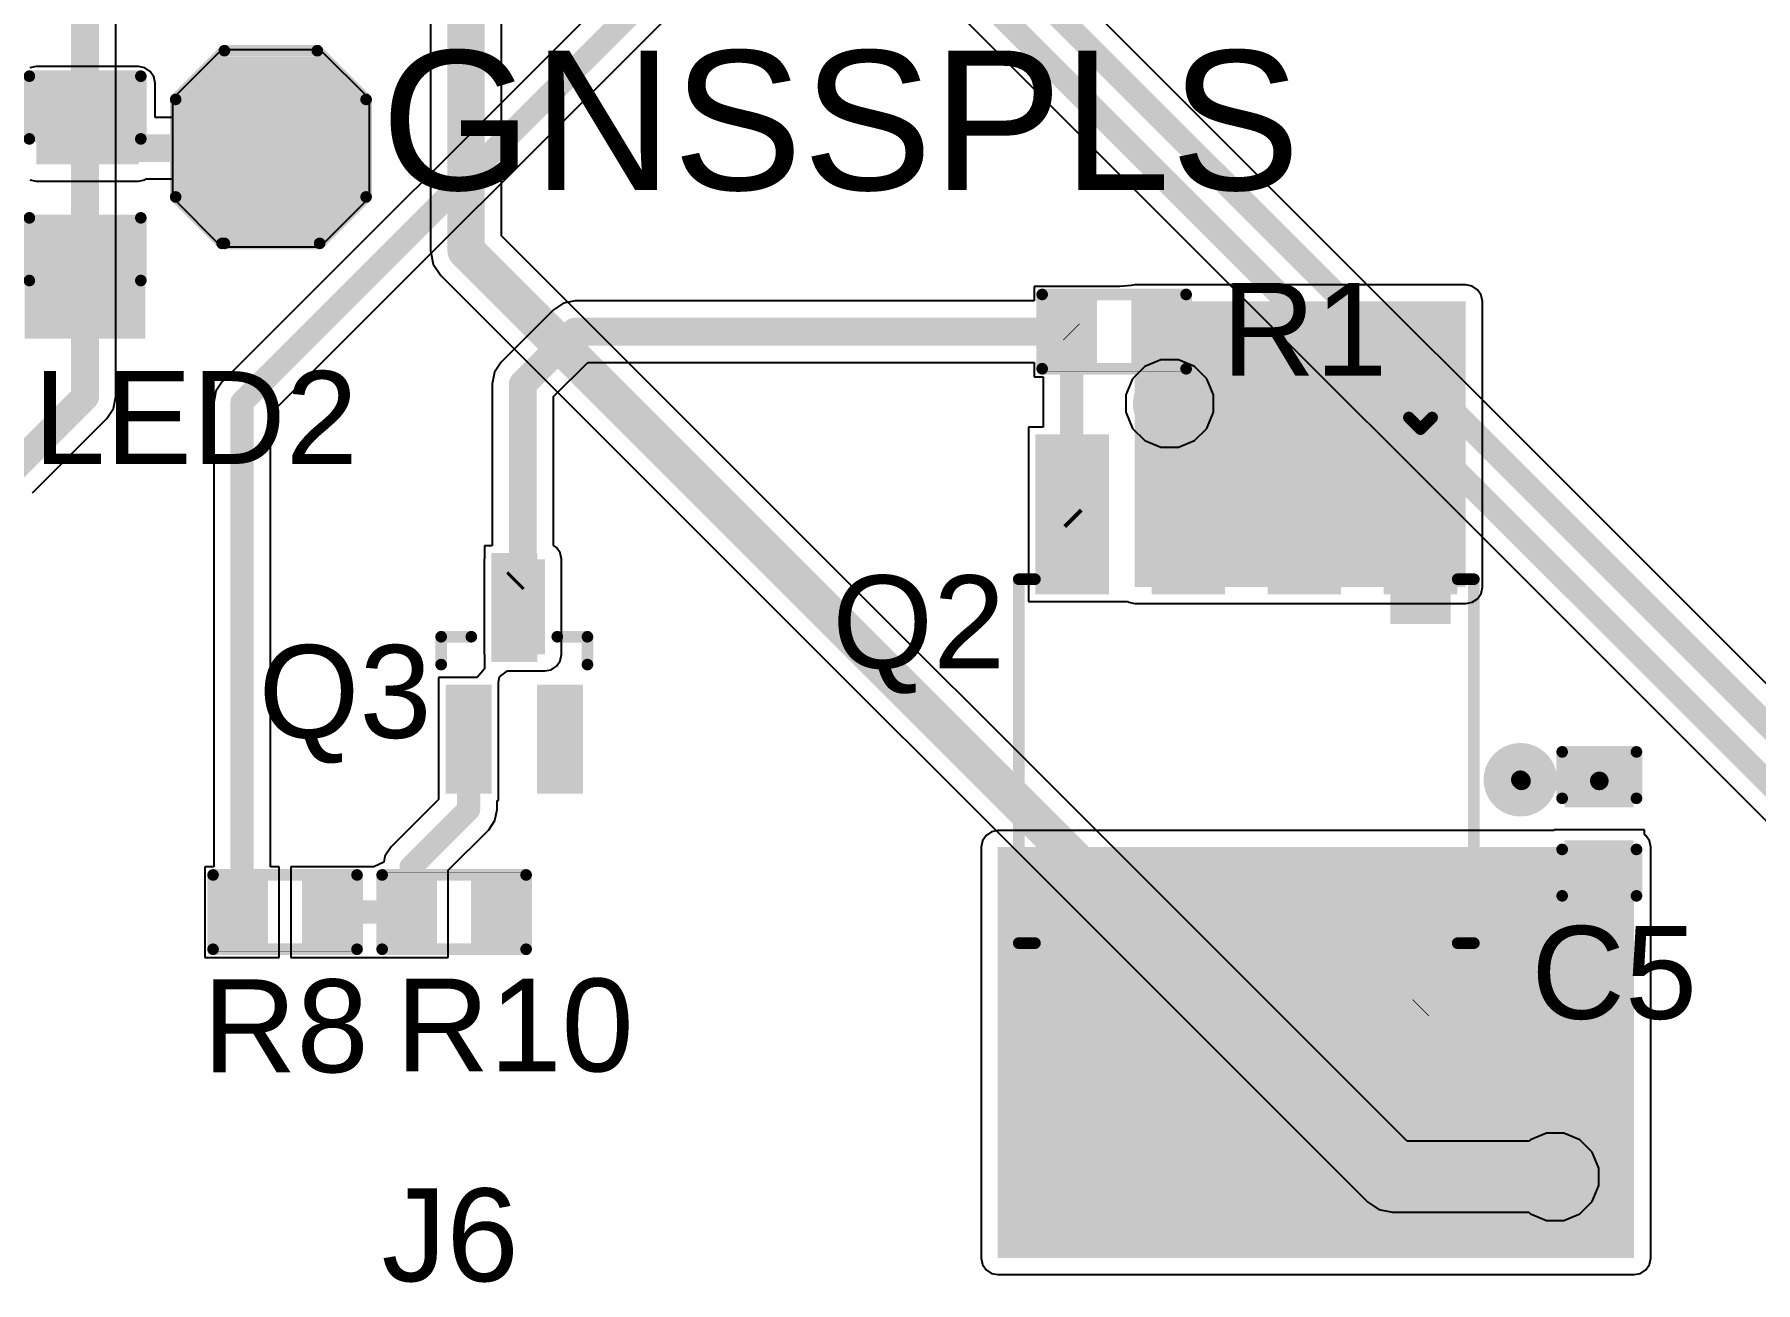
# Model space of a CAD drawing. Header units: millimetres. Extents: x -0.13 to 3.86, y -0.01 to 4.3.
# Drawn here: x 1.048 to 1.789, y 0.57 to 1.108 of the extents above; entities that cross this region are included whole.
import ezdxf

# ---------------------------------------------------------------- set-up
doc = ezdxf.new("R2010")
doc.units = ezdxf.units.MM
doc.header["$MEASUREMENT"] = 0
for name, color, linetype in [('BottomLayer', 5, 'Continuous'), ('BottomSolder', 6, 'Continuous'), ('MultiLayer', 9, 'Continuous'), ('PadHoleLayer', 156, 'Continuous'), ('TopLayer', 1, 'Continuous'), ('TopOverlay', 2, 'Continuous'), ('TopPaste', 8, 'Continuous'), ('TopSolder', 216, 'Continuous'), ('ViaHoleLayer', 16, 'Continuous')]:
    doc.layers.add(name, color=color, linetype=linetype)
doc.styles.add('Arial', font='arial.ttf', dxfattribs={"height": 0.2})

# ---------------------------------------------------------------- blocks, each defined once
blk = doc.blocks.new('R___0402_154')
at = {"layer": 'TopLayer'}
for points in [[(-0.0275, -0.0125), (-0.0275, 0.0125), (-0.0095, 0.0125), (-0.0095, -0.0125)], [(0.0095, -0.0125), (0.0095, 0.0125), (0.0275, 0.0125), (0.0275, -0.0125)]]:
    blk.add_hatch(color=1, dxfattribs=at).paths.add_polyline_path(points)
at = {"layer": 'TopPaste'}
for points in [[(-0.0275, -0.0125), (-0.0275, 0.0125), (-0.0095, 0.0125), (-0.0095, -0.0125)], [(0.0095, -0.0125), (0.0095, 0.0125), (0.0275, 0.0125), (0.0275, -0.0125)]]:
    blk.add_hatch(color=8, dxfattribs=at).paths.add_polyline_path(points)
at = {"layer": 'TopSolder'}
for points in [[(-0.02967, -0.01467), (-0.02967, 0.01467), (-0.00733, 0.01467), (-0.00733, -0.01467)], [(0.00733, -0.01467), (0.00733, 0.01467), (0.02967, 0.01467), (0.02967, -0.01467)]]:
    blk.add_hatch(color=216, dxfattribs=at).paths.add_polyline_path(points)
at = {"layer": 'TopOverlay'}
for points, const_width in [([(-0.031, 0.016), (-0.031, -0.016)], 0.005), ([(0.031, 0.016), (-0.031, 0.016)], 0.005), ([(0.031, 0.016), (0.031, -0.016)], 0.005), ([(0.031, -0.016), (-0.031, -0.016)], 0.005), ([(0.032, -0.017), (-0.032, -0.017)], 0.000127)]:
    blk.add_lwpolyline(points, dxfattribs=dict(at, const_width=const_width))
for points, const_width in [([(-0.03225, 0.016, 1), (-0.02975, 0.016, 1)], 0.0025), ([(-0.03225, 0.016, 1), (-0.02975, 0.016, 1)], 0.0025), ([(0.02975, 0.016, 1), (0.03225, 0.016, 1)], 0.0025), ([(0.02975, 0.016, 1), (0.03225, 0.016, 1)], 0.0025), ([(-0.03225, -0.016, 1), (-0.02975, -0.016, 1)], 0.0025), ([(-0.03225, -0.016, 1), (-0.02975, -0.016, 1)], 0.0025), ([(0.02975, -0.016, 1), (0.03225, -0.016, 1)], 0.0025), ([(0.02975, -0.016, 1), (0.03225, -0.016, 1)], 0.0025), ([(-0.03203, -0.017, 1), (-0.03197, -0.017, 1)], 0.0000635), ([(0.03197, -0.017, 1), (0.03203, -0.017, 1)], 0.0000635)]:
    blk.add_lwpolyline(points, format="xyb", close=True, dxfattribs=dict(at, const_width=const_width))
blk = doc.blocks.new('R___0402_156')
at = {"layer": 'TopLayer'}
for points in [[(-0.0275, -0.0125), (-0.0275, 0.0125), (-0.0095, 0.0125), (-0.0095, -0.0125)], [(0.0095, -0.0125), (0.0095, 0.0125), (0.0275, 0.0125), (0.0275, -0.0125)]]:
    blk.add_hatch(color=1, dxfattribs=at).paths.add_polyline_path(points)
at = {"layer": 'TopPaste'}
for points in [[(-0.0275, -0.0125), (-0.0275, 0.0125), (-0.0095, 0.0125), (-0.0095, -0.0125)], [(0.0095, -0.0125), (0.0095, 0.0125), (0.0275, 0.0125), (0.0275, -0.0125)]]:
    blk.add_hatch(color=8, dxfattribs=at).paths.add_polyline_path(points)
at = {"layer": 'TopSolder'}
for points in [[(-0.02967, -0.01467), (-0.02967, 0.01467), (-0.00733, 0.01467), (-0.00733, -0.01467)], [(0.00733, -0.01467), (0.00733, 0.01467), (0.02967, 0.01467), (0.02967, -0.01467)]]:
    blk.add_hatch(color=216, dxfattribs=at).paths.add_polyline_path(points)
at = {"layer": 'TopOverlay'}
for points, const_width in [([(-0.031, -0.016), (-0.031, 0.016)], 0.005), ([(-0.031, 0.016), (0.031, 0.016)], 0.005), ([(0.031, -0.016), (0.031, 0.016)], 0.005), ([(-0.031, -0.016), (0.031, -0.016)], 0.005), ([(-0.032, -0.017), (0.032, -0.017)], 0.000127)]:
    blk.add_lwpolyline(points, dxfattribs=dict(at, const_width=const_width))
for points, const_width in [([(-0.03225, 0.016, 1), (-0.02975, 0.016, 1)], 0.0025), ([(-0.03225, 0.016, 1), (-0.02975, 0.016, 1)], 0.0025), ([(0.02975, 0.016, 1), (0.03225, 0.016, 1)], 0.0025), ([(0.02975, 0.016, 1), (0.03225, 0.016, 1)], 0.0025), ([(-0.03225, -0.016, 1), (-0.02975, -0.016, 1)], 0.0025), ([(-0.03225, -0.016, 1), (-0.02975, -0.016, 1)], 0.0025), ([(0.02975, -0.016, 1), (0.03225, -0.016, 1)], 0.0025), ([(0.02975, -0.016, 1), (0.03225, -0.016, 1)], 0.0025), ([(-0.03203, -0.017, 1), (-0.03197, -0.017, 1)], 0.0000635), ([(0.03197, -0.017, 1), (0.03203, -0.017, 1)], 0.0000635)]:
    blk.add_lwpolyline(points, format="xyb", close=True, dxfattribs=dict(at, const_width=const_width))
blk = doc.blocks.new('R___0402_163')
at = {"layer": 'TopLayer'}
for points in [[(-0.0275, -0.0125), (-0.0275, 0.0125), (-0.0095, 0.0125), (-0.0095, -0.0125)], [(0.0095, -0.0125), (0.0095, 0.0125), (0.0275, 0.0125), (0.0275, -0.0125)]]:
    blk.add_hatch(color=1, dxfattribs=at).paths.add_polyline_path(points)
at = {"layer": 'TopPaste'}
for points in [[(-0.0275, -0.0125), (-0.0275, 0.0125), (-0.0095, 0.0125), (-0.0095, -0.0125)], [(0.0095, -0.0125), (0.0095, 0.0125), (0.0275, 0.0125), (0.0275, -0.0125)]]:
    blk.add_hatch(color=8, dxfattribs=at).paths.add_polyline_path(points)
at = {"layer": 'TopSolder'}
for points in [[(-0.02967, -0.01467), (-0.02967, 0.01467), (-0.00733, 0.01467), (-0.00733, -0.01467)], [(0.00733, -0.01467), (0.00733, 0.01467), (0.02967, 0.01467), (0.02967, -0.01467)]]:
    blk.add_hatch(color=216, dxfattribs=at).paths.add_polyline_path(points)
at = {"layer": 'TopOverlay'}
for points, const_width in [([(-0.031, 0.016), (0.031, 0.016)], 0.005), ([(-0.031, -0.016), (-0.031, 0.016)], 0.005), ([(0.031, -0.016), (0.031, 0.016)], 0.005), ([(-0.031, -0.016), (0.031, -0.016)], 0.005), ([(-0.032, -0.017), (0.032, -0.017)], 0.000127)]:
    blk.add_lwpolyline(points, dxfattribs=dict(at, const_width=const_width))
for points, const_width in [([(-0.03225, 0.016, 1), (-0.02975, 0.016, 1)], 0.0025), ([(-0.03225, 0.016, 1), (-0.02975, 0.016, 1)], 0.0025), ([(0.02975, 0.016, 1), (0.03225, 0.016, 1)], 0.0025), ([(0.02975, 0.016, 1), (0.03225, 0.016, 1)], 0.0025), ([(-0.03225, -0.016, 1), (-0.02975, -0.016, 1)], 0.0025), ([(-0.03225, -0.016, 1), (-0.02975, -0.016, 1)], 0.0025), ([(0.02975, -0.016, 1), (0.03225, -0.016, 1)], 0.0025), ([(0.02975, -0.016, 1), (0.03225, -0.016, 1)], 0.0025), ([(-0.03203, -0.017, 1), (-0.03197, -0.017, 1)], 0.0000635), ([(0.03197, -0.017, 1), (0.03203, -0.017, 1)], 0.0000635)]:
    blk.add_lwpolyline(points, format="xyb", close=True, dxfattribs=dict(at, const_width=const_width))
blk = doc.blocks.new('MMBT2222ATT3G_171')
at = {"layer": 'TopLayer'}
for points in [[(-0.01949, 0.04527), (0.01949, 0.04527), (0.01949, 0.03346), (-0.01949, 0.03346)], [(0.03721, 0.02559), (0.07618, 0.02559), (0.07618, 0.01378), (0.03721, 0.01378)], [(-0.01949, 0.0059), (0.01949, 0.0059), (0.01949, -0.00591), (-0.01949, -0.00591)]]:
    blk.add_hatch(color=1, dxfattribs=at).paths.add_polyline_path(points)
at = {"layer": 'TopPaste'}
for points in [[(-0.01949, 0.04527), (0.01949, 0.04527), (0.01949, 0.03346), (-0.01949, 0.03346)], [(0.03721, 0.02559), (0.07618, 0.02559), (0.07618, 0.01378), (0.03721, 0.01378)], [(-0.01949, 0.0059), (0.01949, 0.0059), (0.01949, -0.00591), (-0.01949, -0.00591)]]:
    blk.add_hatch(color=8, dxfattribs=at).paths.add_polyline_path(points)
at = {"layer": 'TopSolder'}
for points in [[(-0.02349, 0.04927), (0.02349, 0.04927), (0.02349, 0.02946), (-0.02349, 0.02946)], [(0.03321, 0.02959), (0.08018, 0.02959), (0.08018, 0.00978), (0.03321, 0.00978)], [(-0.02349, 0.0099), (0.02349, 0.0099), (0.02349, -0.00991), (-0.02349, -0.00991)]]:
    blk.add_hatch(color=216, dxfattribs=at).paths.add_polyline_path(points)
at = {"layer": 'TopOverlay', "const_width": 0.005}
for points in [[(0.03209, 0.05118), (0.04409, 0.05118)], [(0.04409, 0.05118), (0.04409, 0.03819)], [(0.04409, 0.00118), (0.04409, -0.01181)], [(0.03209, -0.01181), (0.04409, -0.01181)]]:
    blk.add_lwpolyline(points, dxfattribs=at)
at = {"layer": 'TopOverlay', "const_width": 0.0025}
for points in [[(0.03084, 0.05118, 1), (0.03334, 0.05118, 1)], [(0.04284, 0.05118, 1), (0.04534, 0.05118, 1)], [(0.04284, 0.05118, 1), (0.04534, 0.05118, 1)], [(0.04284, 0.03819, 1), (0.04534, 0.03819, 1)], [(0.04284, 0.00118, 1), (0.04534, 0.00118, 1)], [(0.03084, -0.01181, 1), (0.03334, -0.01181, 1)], [(0.04284, -0.01181, 1), (0.04534, -0.01181, 1)], [(0.04284, -0.01181, 1), (0.04534, -0.01181, 1)]]:
    blk.add_lwpolyline(points, format="xyb", close=True, dxfattribs=at)
blk = doc.blocks.new('SOIC_8_172')
at = {"layer": 'TopLayer'}
for points in [[(-0.07579, 0.08681), (-0.07579, 0.06319), (-0.13681, 0.06319), (-0.13681, 0.08681)], [(0.13681, 0.08681), (0.13681, 0.06319), (0.07579, 0.06319), (0.07579, 0.08681)], [(-0.07579, 0.03681), (-0.07579, 0.01319), (-0.13681, 0.01319), (-0.13681, 0.03681)], [(0.13681, 0.03681), (0.13681, 0.01319), (0.07579, 0.01319), (0.07579, 0.03681)], [(-0.07579, -0.01319), (-0.07579, -0.03681), (-0.13681, -0.03681), (-0.13681, -0.01319)], [(0.13681, -0.01319), (0.13681, -0.03681), (0.07579, -0.03681), (0.07579, -0.01319)], [(-0.07579, -0.06319), (-0.07579, -0.08681), (-0.13681, -0.08681), (-0.13681, -0.06319)], [(0.13681, -0.06319), (0.13681, -0.08681), (0.07579, -0.08681), (0.07579, -0.06319)]]:
    blk.add_hatch(color=1, dxfattribs=at).paths.add_polyline_path(points)
at = {"layer": 'TopOverlay'}
blk.add_hatch(color=2, dxfattribs=at).paths.add_polyline_path([(-0.07201, 0.06201), (-0.05901, 0.06201), (-0.05901, 0.08801), (-0.07201, 0.08801)])
at = {"layer": 'TopPaste'}
for points in [[(-0.07579, 0.08681), (-0.07579, 0.06319), (-0.13681, 0.06319), (-0.13681, 0.08681)], [(0.13681, 0.08681), (0.13681, 0.06319), (0.07579, 0.06319), (0.07579, 0.08681)], [(-0.07579, 0.03681), (-0.07579, 0.01319), (-0.13681, 0.01319), (-0.13681, 0.03681)], [(0.13681, 0.03681), (0.13681, 0.01319), (0.07579, 0.01319), (0.07579, 0.03681)], [(-0.07579, -0.01319), (-0.07579, -0.03681), (-0.13681, -0.03681), (-0.13681, -0.01319)], [(0.13681, -0.01319), (0.13681, -0.03681), (0.07579, -0.03681), (0.07579, -0.01319)], [(-0.07579, -0.06319), (-0.07579, -0.08681), (-0.13681, -0.08681), (-0.13681, -0.06319)], [(0.13681, -0.06319), (0.13681, -0.08681), (0.07579, -0.08681), (0.07579, -0.06319)]]:
    blk.add_hatch(color=8, dxfattribs=at).paths.add_polyline_path(points)
at = {"layer": 'TopSolder'}
for points in [[(-0.07179, 0.09081), (-0.07179, 0.05919), (-0.14081, 0.05919), (-0.14081, 0.09081)], [(0.14081, 0.09081), (0.14081, 0.05919), (0.07179, 0.05919), (0.07179, 0.09081)], [(-0.07179, 0.04081), (-0.07179, 0.00919), (-0.14081, 0.00919), (-0.14081, 0.04081)], [(0.14081, 0.04081), (0.14081, 0.00919), (0.07179, 0.00919), (0.07179, 0.04081)], [(-0.07179, -0.00919), (-0.07179, -0.04081), (-0.14081, -0.04081), (-0.14081, -0.00919)], [(0.14081, -0.00919), (0.14081, -0.04081), (0.07179, -0.04081), (0.07179, -0.00919)], [(-0.07179, -0.05919), (-0.07179, -0.09081), (-0.14081, -0.09081), (-0.14081, -0.05919)], [(0.14081, -0.05919), (0.14081, -0.09081), (0.07179, -0.09081), (0.07179, -0.05919)]]:
    blk.add_hatch(color=216, dxfattribs=at).paths.add_polyline_path(points)
at = {"layer": 'TopOverlay', "const_width": 0.005}
for points in [[(0.07837, 0.098), (-0.07837, 0.098)], [(-0.07837, 0.091), (-0.07837, 0.098)], [(0.07837, 0.091), (0.07837, 0.098)], [(-0.148, 0.07), (-0.148, 0.08)], [(-0.143, 0.075), (-0.148, 0.08)], [(-0.148, 0.07), (-0.143, 0.075)], [(-0.07837, -0.098), (-0.07837, -0.091)], [(0.07837, -0.098), (0.07837, -0.091)], [(0.07837, -0.098), (-0.07837, -0.098)]]:
    blk.add_lwpolyline(points, dxfattribs=at)
at = {"layer": 'TopOverlay', "const_width": 0.0025}
for points in [[(-0.07962, 0.098, 1), (-0.07712, 0.098, 1)], [(-0.07962, 0.098, 1), (-0.07712, 0.098, 1)], [(0.07712, 0.098, 1), (0.07962, 0.098, 1)], [(0.07712, 0.098, 1), (0.07962, 0.098, 1)], [(-0.07962, 0.091, 1), (-0.07712, 0.091, 1)], [(0.07712, 0.091, 1), (0.07962, 0.091, 1)], [(-0.14925, 0.08, 1), (-0.14675, 0.08, 1)], [(-0.14925, 0.08, 1), (-0.14675, 0.08, 1)], [(-0.14425, 0.075, 1), (-0.14175, 0.075, 1)], [(-0.14425, 0.075, 1), (-0.14175, 0.075, 1)], [(-0.14925, 0.07, 1), (-0.14675, 0.07, 1)], [(-0.14925, 0.07, 1), (-0.14675, 0.07, 1)], [(-0.07962, -0.091, 1), (-0.07712, -0.091, 1)], [(0.07712, -0.091, 1), (0.07962, -0.091, 1)], [(-0.07962, -0.098, 1), (-0.07712, -0.098, 1)], [(-0.07962, -0.098, 1), (-0.07712, -0.098, 1)], [(0.07712, -0.098, 1), (0.07962, -0.098, 1)], [(0.07712, -0.098, 1), (0.07962, -0.098, 1)]]:
    blk.add_lwpolyline(points, format="xyb", close=True, dxfattribs=at)
blk = doc.blocks.new('LED_0603_174')
at = {"layer": 'TopLayer'}
for points in [[(-0.03937, 0.01969), (-0.01969, 0.01969), (-0.01969, -0.01968), (-0.03937, -0.01968)], [(0.01969, 0.01969), (0.03937, 0.01969), (0.03937, -0.01968), (0.01969, -0.01968)]]:
    blk.add_hatch(color=1, dxfattribs=at).paths.add_polyline_path(points)
at = {"layer": 'TopOverlay'}
blk.add_hatch(color=2, dxfattribs=at).paths.add_polyline_path([(0.04399, -0.026), (0.069, -0.026), (0.069, 0.026), (0.04399, 0.026)])
at = {"layer": 'TopPaste'}
for points in [[(-0.03937, 0.01969), (-0.01969, 0.01969), (-0.01969, -0.01968), (-0.03937, -0.01968)], [(0.01969, 0.01969), (0.03937, 0.01969), (0.03937, -0.01968), (0.01969, -0.01968)]]:
    blk.add_hatch(color=8, dxfattribs=at).paths.add_polyline_path(points)
at = {"layer": 'TopSolder'}
for points in [[(-0.04337, 0.02369), (-0.01569, 0.02369), (-0.01569, -0.02368), (-0.04337, -0.02368)], [(0.01569, 0.02369), (0.04337, 0.02369), (0.04337, -0.02368), (0.01569, -0.02368)]]:
    blk.add_hatch(color=216, dxfattribs=at).paths.add_polyline_path(points)
at = {"layer": 'TopOverlay', "const_width": 0.005}
for points in [[(-0.017, 0.024), (-0.044, 0.024)], [(-0.044, -0.024), (-0.044, 0.024)], [(0.044, 0.024), (0.017, 0.024)], [(0.044, -0.024), (0.044, 0.024)], [(-0.017, -0.024), (-0.044, -0.024)], [(0.044, -0.024), (0.017, -0.024)]]:
    blk.add_lwpolyline(points, dxfattribs=at)
at = {"layer": 'TopOverlay', "const_width": 0.0025}
for points in [[(-0.04525, 0.024, 1), (-0.04275, 0.024, 1)], [(-0.04525, 0.024, 1), (-0.04275, 0.024, 1)], [(-0.01825, 0.024, 1), (-0.01575, 0.024, 1)], [(0.01575, 0.024, 1), (0.01825, 0.024, 1)], [(0.04275, 0.024, 1), (0.04525, 0.024, 1)], [(0.04275, 0.024, 1), (0.04525, 0.024, 1)], [(-0.04525, -0.024, 1), (-0.04275, -0.024, 1)], [(-0.04525, -0.024, 1), (-0.04275, -0.024, 1)], [(-0.01825, -0.024, 1), (-0.01575, -0.024, 1)], [(0.01575, -0.024, 1), (0.01825, -0.024, 1)], [(0.04275, -0.024, 1), (0.04525, -0.024, 1)], [(0.04275, -0.024, 1), (0.04525, -0.024, 1)]]:
    blk.add_lwpolyline(points, format="xyb", close=True, dxfattribs=at)
blk = doc.blocks.new('T____P______TH_1_8___H_________0_92___183')
at = {"layer": 'BottomLayer'}
blk.add_hatch(color=5, dxfattribs=at).paths.add_polyline_path([(0.01772, 0.03543), (-0.01772, 0.03543), (-0.03543, 0.01772), (-0.03543, -0.01772), (-0.01772, -0.03543), (0.01772, -0.03543), (0.03543, -0.01772), (0.03543, 0.01772)])
at = {"layer": 'BottomSolder'}
blk.add_hatch(color=6, dxfattribs=at).paths.add_polyline_path([(0.01972, 0.03943), (-0.01972, 0.03943), (-0.03943, 0.01972), (-0.03943, -0.01972), (-0.01972, -0.03943), (0.01972, -0.03943), (0.03943, -0.01972), (0.03943, 0.01972)])
at = {"layer": 'MultiLayer'}
blk.add_hatch(color=9, dxfattribs=at).paths.add_polyline_path([(0.01772, 0.03543), (-0.01772, 0.03543), (-0.03543, 0.01772), (-0.03543, -0.01772), (-0.01772, -0.03543), (0.01772, -0.03543), (0.03543, -0.01772), (0.03543, 0.01772)])
at = {"layer": 'PadHoleLayer'}
h = blk.add_hatch(color=156, dxfattribs=at)
edge = h.paths.add_edge_path()
edge.add_arc((0, 0), 0.01811, 0, 360)
at = {"layer": 'TopLayer'}
blk.add_hatch(color=1, dxfattribs=at).paths.add_polyline_path([(0.01772, 0.03543), (-0.01772, 0.03543), (-0.03543, 0.01772), (-0.03543, -0.01772), (-0.01772, -0.03543), (0.01772, -0.03543), (0.03543, -0.01772), (0.03543, 0.01772)])
at = {"layer": 'TopSolder'}
blk.add_hatch(color=216, dxfattribs=at).paths.add_polyline_path([(0.01972, 0.03943), (-0.01972, 0.03943), (-0.03943, 0.01972), (-0.03943, -0.01972), (-0.01972, -0.03943), (0.01972, -0.03943), (0.03943, -0.01972), (0.03943, 0.01972)])
at = {"layer": 'TopOverlay', "const_width": 0.005}
for points in [[(-0.041, 0.021), (-0.02, 0.042)], [(-0.02, 0.042), (0.02, 0.042)], [(0.02, 0.042), (0.041, 0.021)], [(-0.041, -0.021), (-0.041, 0.021)], [(0.041, -0.021), (0.041, 0.021)], [(-0.041, -0.021), (-0.021, -0.041)], [(0.021, -0.041), (0.041, -0.021)], [(-0.02, -0.041), (0.021, -0.041)]]:
    blk.add_lwpolyline(points, dxfattribs=at)
at = {"layer": 'TopOverlay', "const_width": 0.0025}
for points in [[(-0.02125, 0.042, 1), (-0.01875, 0.042, 1)], [(-0.02125, 0.042, 1), (-0.01875, 0.042, 1)], [(0.01875, 0.042, 1), (0.02125, 0.042, 1)], [(0.01875, 0.042, 1), (0.02125, 0.042, 1)], [(-0.04225, 0.021, 1), (-0.03975, 0.021, 1)], [(-0.04225, 0.021, 1), (-0.03975, 0.021, 1)], [(0.03975, 0.021, 1), (0.04225, 0.021, 1)], [(0.03975, 0.021, 1), (0.04225, 0.021, 1)], [(-0.04225, -0.021, 1), (-0.03975, -0.021, 1)], [(-0.04225, -0.021, 1), (-0.03975, -0.021, 1)], [(0.03975, -0.021, 1), (0.04225, -0.021, 1)], [(0.03975, -0.021, 1), (0.04225, -0.021, 1)], [(-0.02225, -0.041, 1), (-0.01975, -0.041, 1)], [(-0.02125, -0.041, 1), (-0.01875, -0.041, 1)], [(0.01975, -0.041, 1), (0.02225, -0.041, 1)], [(0.01975, -0.041, 1), (0.02225, -0.041, 1)]]:
    blk.add_lwpolyline(points, format="xyb", close=True, dxfattribs=at)
blk = doc.blocks.new('C___0402_246')
at = {"layer": 'TopLayer'}
for points in [[(-0.0275, -0.0125), (-0.0275, 0.0125), (-0.0095, 0.0125), (-0.0095, -0.0125)], [(0.0095, -0.0125), (0.0095, 0.0125), (0.0275, 0.0125), (0.0275, -0.0125)]]:
    blk.add_hatch(color=1, dxfattribs=at).paths.add_polyline_path(points)
at = {"layer": 'TopPaste'}
for points in [[(-0.0275, -0.0125), (-0.0275, 0.0125), (-0.0095, 0.0125), (-0.0095, -0.0125)], [(0.0095, -0.0125), (0.0095, 0.0125), (0.0275, 0.0125), (0.0275, -0.0125)]]:
    blk.add_hatch(color=8, dxfattribs=at).paths.add_polyline_path(points)
at = {"layer": 'TopSolder'}
for points in [[(-0.02986, -0.01486), (-0.02986, 0.01486), (-0.00714, 0.01486), (-0.00714, -0.01486)], [(0.00714, -0.01486), (0.00714, 0.01486), (0.02986, 0.01486), (0.02986, -0.01486)]]:
    blk.add_hatch(color=216, dxfattribs=at).paths.add_polyline_path(points)
at = {"layer": 'TopOverlay', "const_width": 0.005}
for points in [[(-0.031, -0.016), (-0.031, 0.016)], [(-0.011, 0.016), (-0.031, 0.016)], [(0.031, 0.016), (0.011, 0.016)], [(0.031, -0.016), (0.031, 0.016)], [(-0.011, -0.016), (-0.031, -0.016)], [(0.031, -0.016), (0.011, -0.016)]]:
    blk.add_lwpolyline(points, dxfattribs=at)
at = {"layer": 'TopOverlay', "const_width": 0.0025}
for points in [[(-0.03225, 0.016, 1), (-0.02975, 0.016, 1)], [(-0.03225, 0.016, 1), (-0.02975, 0.016, 1)], [(-0.01225, 0.016, 1), (-0.00975, 0.016, 1)], [(0.00975, 0.016, 1), (0.01225, 0.016, 1)], [(0.02975, 0.016, 1), (0.03225, 0.016, 1)], [(0.02975, 0.016, 1), (0.03225, 0.016, 1)], [(-0.03225, -0.016, 1), (-0.02975, -0.016, 1)], [(-0.03225, -0.016, 1), (-0.02975, -0.016, 1)], [(-0.01225, -0.016, 1), (-0.00975, -0.016, 1)], [(0.00975, -0.016, 1), (0.01225, -0.016, 1)], [(0.02975, -0.016, 1), (0.03225, -0.016, 1)], [(0.02975, -0.016, 1), (0.03225, -0.016, 1)]]:
    blk.add_lwpolyline(points, format="xyb", close=True, dxfattribs=at)

msp = doc.modelspace()

# ---------------------------------------------------------------- hatches: boundary and pattern name
at = {"layer": 'BottomLayer'}
h = msp.add_hatch(color=5, dxfattribs=at)
edge = h.paths.add_edge_path()
edge.add_arc((1.537, 0.949), 0.01181, 0, 360)
h = msp.add_hatch(color=5, dxfattribs=at)
edge = h.paths.add_edge_path()
edge.add_arc((1.688, 0.787), 0.01181, 0, 360)
h = msp.add_hatch(color=5, dxfattribs=at)
edge = h.paths.add_edge_path()
edge.add_arc((1.703, 0.616), 0.01181, 0, 360)
at = {"layer": 'BottomSolder'}
h = msp.add_hatch(color=6, dxfattribs=at)
edge = h.paths.add_edge_path()
edge.add_arc((1.537, 0.949), 0.01581, 0, 360)
h = msp.add_hatch(color=6, dxfattribs=at)
edge = h.paths.add_edge_path()
edge.add_arc((1.688, 0.787), 0.01581, 0, 360)
h = msp.add_hatch(color=6, dxfattribs=at)
edge = h.paths.add_edge_path()
edge.add_arc((1.703, 0.616), 0.00991, 0, 360)
at = {"layer": 'TopLayer'}
for points in [[(1.049, 1.052), (1.093, 1.052), (1.093, 1.087), (1.049, 1.087)], [(1.522, 0.87), (1.6645, 0.87), (1.6645, 0.993), (1.522, 0.993)], [(1.249, 0.841), (1.268, 0.841), (1.268, 0.882), (1.249, 0.882)], [(1.463, 0.581), (1.737, 0.581), (1.737, 0.758), (1.463, 0.758)]]:
    msp.add_hatch(color=1, dxfattribs=at).paths.add_polyline_path(points)
h = msp.add_hatch(color=1, dxfattribs=at)
edge = h.paths.add_edge_path()
edge.add_arc((1.537, 0.949), 0.01181, 0, 360)
h = msp.add_hatch(color=1, dxfattribs=at)
edge = h.paths.add_edge_path()
edge.add_arc((1.688, 0.787), 0.01181, 0, 360)
h = msp.add_hatch(color=1, dxfattribs=at)
edge = h.paths.add_edge_path()
edge.add_arc((1.703, 0.616), 0.01181, 0, 360)
at = {"layer": 'ViaHoleLayer'}
h = msp.add_hatch(color=16, dxfattribs=at)
edge = h.paths.add_edge_path()
edge.add_arc((1.537, 0.949), 0.00591, 0, 360)
h = msp.add_hatch(color=16, dxfattribs=at)
edge = h.paths.add_edge_path()
edge.add_arc((1.688, 0.787), 0.00591, 0, 360)
h = msp.add_hatch(color=16, dxfattribs=at)
edge = h.paths.add_edge_path()
edge.add_arc((1.703, 0.616), 0.00591, 0, 360)

# ---------------------------------------------------------------- linework, layer by layer
at = {"layer": 'BottomLayer'}
for p, q in [((1.08325, 0.952), (1.08325, 2.042)), ((1.21871, 1.55867), (1.21871, 1.01494)), ((1.24929, 1.02128), (1.24929, 1.34857)), ((1.34902, 1.21411), (1.86377, 0.69937)), ((1.93465, 0.68759), (1.41224, 1.21001)), ((1.12878, 1.10143), (1.10757, 1.08022)), ((1.17122, 1.10143), (1.12878, 1.10143)), ((1.19243, 1.08022), (1.17122, 1.10143)), ((1.10757, 1.08022), (1.10757, 1.03778)), ((1.19243, 1.03778), (1.19243, 1.08022)), ((1.10757, 1.03778), (1.12878, 1.01657)), ((1.17122, 1.01657), (1.19243, 1.03778)), ((1.12878, 1.01657), (1.17122, 1.01657)), ((1.63928, 0.63129), (1.24929, 1.02128)), ((1.21871, 1.01494), (1.21987, 1.00909)), ((1.21987, 1.00909), (1.22319, 1.00413)), ((1.22319, 1.00413), (1.62213, 0.60519)), ((1.52634, 0.96495), (1.52105, 0.95966)), ((1.53326, 0.96781), (1.52634, 0.96495)), ((1.54074, 0.96781), (1.53326, 0.96781)), ((1.54766, 0.96495), (1.54074, 0.96781)), ((1.55295, 0.95966), (1.54766, 0.96495)), ((1.52105, 0.95966), (1.51819, 0.95274)), ((1.55581, 0.95274), (1.55295, 0.95966)), ((1.08225, 0.94693), (1.08325, 0.952)), ((1.51819, 0.95274), (1.51819, 0.94526)), ((1.55581, 0.94526), (1.55581, 0.95274)), ((1.04737, 0.91063), (1.07937, 0.94263)), ((1.07937, 0.94263), (1.08225, 0.94693)), ((1.51819, 0.94526), (1.52105, 0.93834)), ((1.55295, 0.93834), (1.55581, 0.94526)), ((1.52105, 0.93834), (1.52634, 0.93305)), ((1.54766, 0.93305), (1.55295, 0.93834)), ((1.52634, 0.93305), (1.53326, 0.93019)), ((1.53326, 0.93019), (1.54074, 0.93019)), ((1.54074, 0.93019), (1.54766, 0.93305)), ((1.69169, 0.63129), (1.63928, 0.63129)), ((1.69234, 0.63195), (1.69169, 0.63129)), ((1.69926, 0.63481), (1.69234, 0.63195)), ((1.70674, 0.63481), (1.69926, 0.63481)), ((1.71366, 0.63195), (1.70674, 0.63481)), ((1.71895, 0.62666), (1.71366, 0.63195)), ((1.72181, 0.61974), (1.71895, 0.62666)), ((1.72181, 0.61226), (1.72181, 0.61974)), ((1.71895, 0.60534), (1.72181, 0.61226)), ((1.62213, 0.60519), (1.62709, 0.60187)), ((1.62709, 0.60187), (1.63294, 0.60071)), ((1.63294, 0.60071), (1.69169, 0.60071)), ((1.69169, 0.60071), (1.69234, 0.60005)), ((1.71366, 0.60005), (1.71895, 0.60534)), ((1.69234, 0.60005), (1.69926, 0.59719)), ((1.69926, 0.59719), (1.70674, 0.59719)), ((1.70674, 0.59719), (1.71366, 0.60005))]:
    msp.add_line(p, q, dxfattribs=at)
for points, const_width in [([(1.07, 0.952), (1.07, 2.042)], 0.012), ([(1.234, 1.01494), (1.234, 1.565)], 0.016), ([(1.35767, 1.22276), (1.876, 0.70443)], 0.01), ([(1.4, 1.20494), (1.926, 0.67894)], 0.01), ([(1.234, 1.01494), (1.63294, 0.616)], 0.016), ([(1.038, 0.92), (1.07, 0.952)], 0.012), ([(1.63294, 0.616), (1.703, 0.616)], 0.016)]:
    msp.add_lwpolyline(points, dxfattribs=dict(at, const_width=const_width))
for points, const_width in [([(1.23, 1.01494, 1), (1.238, 1.01494, 1)], 0.008), ([(1.23, 1.01494, 1), (1.238, 1.01494, 1)], 0.008), ([(1.067, 0.952, 1), (1.073, 0.952, 1)], 0.006), ([(1.067, 0.952, 1), (1.073, 0.952, 1)], 0.006), ([(1.62894, 0.616, 1), (1.63694, 0.616, 1)], 0.008), ([(1.62894, 0.616, 1), (1.63694, 0.616, 1)], 0.008), ([(1.699, 0.616, 1), (1.707, 0.616, 1)], 0.008)]:
    msp.add_lwpolyline(points, format="xyb", close=True, dxfattribs=dict(at, const_width=const_width))
at = {"layer": 'TopLayer'}
for p, q in [((1.33535, 1.16465), (1.12895, 0.95826)), ((1.14984, 0.94454), (1.34907, 1.14376)), ((1.12878, 1.10143), (1.10757, 1.08022)), ((1.17122, 1.10143), (1.12878, 1.10143)), ((1.19243, 1.08022), (1.17122, 1.10143)), ((1.049, 1.09414), (1.04627, 1.09359)), ((1.093, 1.09414), (1.049, 1.09414)), ((1.09573, 1.09359), (1.093, 1.09414)), ((1.09805, 1.09205), (1.09573, 1.09359)), ((1.09959, 1.08973), (1.09805, 1.09205)), ((1.10014, 1.087), (1.09959, 1.08973)), ((1.10014, 1.07225), (1.10014, 1.087)), ((1.10757, 1.08022), (1.10757, 1.07225)), ((1.19243, 1.03778), (1.19243, 1.08022)), ((1.10757, 1.07225), (1.10014, 1.07225)), ((1.04627, 1.04541), (1.049, 1.04486)), ((1.093, 1.04486), (1.09573, 1.04541)), ((1.09573, 1.04541), (1.09624, 1.04575)), ((1.09624, 1.04575), (1.10757, 1.04575)), ((1.10757, 1.04575), (1.10757, 1.03778)), ((1.049, 1.04486), (1.093, 1.04486)), ((1.10757, 1.03778), (1.12878, 1.01657)), ((1.17122, 1.01657), (1.19243, 1.03778)), ((1.12878, 1.01657), (1.17122, 1.01657)), ((1.281, 0.99325), (1.27593, 0.99225)), ((1.4786, 0.99325), (1.281, 0.99325)), ((1.5106, 0.9995), (1.4786, 0.9995)), ((1.4786, 0.9995), (1.4786, 0.99325)), ((1.5156, 0.9995), (1.5106, 0.9995)), ((1.5106, 0.9995), (1.5106, 0.9995)), ((1.52047, 0.99983), (1.5156, 0.9995)), ((1.5156, 0.9995), (1.5156, 0.9995)), ((1.522, 1.00014), (1.52047, 0.99983)), ((1.6645, 1.00014), (1.522, 1.00014)), ((1.66723, 0.99959), (1.6645, 1.00014)), ((1.66955, 0.99805), (1.66723, 0.99959)), ((1.67109, 0.99573), (1.66955, 0.99805)), ((1.67164, 0.993), (1.67109, 0.99573)), ((1.27163, 0.98937), (1.24913, 0.96687)), ((1.27593, 0.99225), (1.27163, 0.98937)), ((1.67164, 0.87), (1.67164, 0.993)), ((1.24913, 0.96687), (1.24625, 0.96257)), ((1.27175, 0.95201), (1.28649, 0.96675)), ((1.28649, 0.96675), (1.4786, 0.96675)), ((1.4786, 0.96675), (1.4786, 0.9605)), ((1.12895, 0.95826), (1.1263, 0.95429)), ((1.24625, 0.96257), (1.24525, 0.9575)), ((1.24525, 0.9575), (1.24525, 0.88791)), ((1.4786, 0.9605), (1.48257, 0.9605)), ((1.48257, 0.9605), (1.48257, 0.93881)), ((1.1263, 0.95429), (1.12537, 0.9496)), ((1.12537, 0.9496), (1.12537, 0.7495)), ((1.27175, 0.88791), (1.27175, 0.95201)), ((1.14984, 0.7495), (1.14984, 0.94454)), ((1.48257, 0.93881), (1.47619, 0.93881)), ((1.47619, 0.93881), (1.47619, 0.86379)), ((1.24191, 0.88223), (1.24186, 0.882)), ((1.24186, 0.882), (1.24186, 0.841)), ((1.2449, 0.88768), (1.24191, 0.88768)), ((1.24191, 0.88768), (1.24191, 0.88223)), ((1.24525, 0.88791), (1.2449, 0.88768)), ((1.27305, 0.88705), (1.27175, 0.88791)), ((1.27459, 0.88473), (1.27305, 0.88705)), ((1.27514, 0.882), (1.27459, 0.88473)), ((1.27514, 0.841), (1.27514, 0.882)), ((1.66955, 0.86495), (1.67109, 0.86727)), ((1.67109, 0.86727), (1.67164, 0.87)), ((1.47619, 0.86379), (1.51172, 0.86379)), ((1.51172, 0.86379), (1.51381, 0.86379)), ((1.51381, 0.86379), (1.51879, 0.86373)), ((1.51879, 0.86373), (1.51927, 0.86341)), ((1.51927, 0.86341), (1.522, 0.86286)), ((1.522, 0.86286), (1.6645, 0.86286)), ((1.6645, 0.86286), (1.66723, 0.86341)), ((1.66723, 0.86341), (1.66955, 0.86495)), ((1.24186, 0.841), (1.24191, 0.84077)), ((1.24191, 0.84077), (1.24191, 0.83471)), ((1.27305, 0.83595), (1.27459, 0.83827)), ((1.27459, 0.83827), (1.27514, 0.841)), ((1.23881, 0.83099), (1.22223, 0.83099)), ((1.22223, 0.83099), (1.22223, 0.77853)), ((1.24191, 0.83471), (1.23881, 0.83099)), ((1.24804, 0.82896), (1.2485, 0.83134)), ((1.2485, 0.83134), (1.25185, 0.83386)), ((1.25185, 0.83386), (1.268, 0.83386)), ((1.268, 0.83386), (1.27073, 0.83441)), ((1.27073, 0.83441), (1.27305, 0.83595)), ((1.24804, 0.77801), (1.24804, 0.82896)), ((1.22223, 0.77853), (1.20174, 0.75805)), ((1.24643, 0.76945), (1.24737, 0.77413)), ((1.24737, 0.77413), (1.24737, 0.77801)), ((1.24737, 0.77801), (1.24804, 0.77801)), ((1.22639, 0.74809), (1.24378, 0.76548)), ((1.24378, 0.76548), (1.24643, 0.76945)), ((1.46027, 0.76459), (1.45795, 0.76305)), ((1.463, 0.76514), (1.46027, 0.76459)), ((1.7025, 0.76514), (1.463, 0.76514)), ((1.7415, 0.7655), (1.7025, 0.7655)), ((1.7025, 0.7655), (1.7025, 0.76514)), ((1.7415, 0.76341), (1.7415, 0.7655)), ((1.74205, 0.76305), (1.7415, 0.76341)), ((1.20174, 0.75805), (1.19909, 0.75408)), ((1.45641, 0.76073), (1.45586, 0.758)), ((1.45586, 0.758), (1.45586, 0.581)), ((1.45795, 0.76305), (1.45641, 0.76073)), ((1.74359, 0.76073), (1.74205, 0.76305)), ((1.74414, 0.758), (1.74359, 0.76073)), ((1.74414, 0.581), (1.74414, 0.758)), ((1.12537, 0.7495), (1.1216, 0.7495)), ((1.1216, 0.7495), (1.1216, 0.7105)), ((1.1536, 0.7495), (1.14984, 0.7495)), ((1.1536, 0.7105), (1.1536, 0.7495)), ((1.1906, 0.7495), (1.1586, 0.7495)), ((1.1586, 0.7495), (1.1586, 0.7105)), ((1.1944, 0.7495), (1.1906, 0.7495)), ((1.1906, 0.7495), (1.1906, 0.7495)), ((1.19857, 0.75148), (1.1944, 0.7495)), ((1.19909, 0.75408), (1.19857, 0.75148)), ((1.22639, 0.7105), (1.22639, 0.74809)), ((1.1216, 0.7105), (1.1536, 0.7105)), ((1.1586, 0.7105), (1.1906, 0.7105)), ((1.1906, 0.7105), (1.1906, 0.7105)), ((1.1906, 0.7105), (1.1944, 0.7105)), ((1.1944, 0.7105), (1.1944, 0.7105)), ((1.1944, 0.7105), (1.22639, 0.7105)), ((1.45586, 0.581), (1.45641, 0.57827)), ((1.45641, 0.57827), (1.45795, 0.57595)), ((1.74205, 0.57595), (1.74359, 0.57827)), ((1.74359, 0.57827), (1.74414, 0.581)), ((1.45795, 0.57595), (1.46027, 0.57441)), ((1.46027, 0.57441), (1.463, 0.57386)), ((1.463, 0.57386), (1.737, 0.57386)), ((1.737, 0.57386), (1.73973, 0.57441)), ((1.73973, 0.57441), (1.74205, 0.57595))]:
    msp.add_line(p, q, dxfattribs=at)
for points, const_width in [([(1.1376, 0.9496), (1.344, 1.156)], 0.01), ([(0.99919, 1.07278), (1.06725, 1.07278)], 0.012), ([(1.06725, 1.07278), (1.06947, 1.075)], 0.012), ([(1.07, 1.07553), (1.08653, 1.059)], 0.012), ([(1.08653, 1.059), (1.15, 1.059)], 0.012), ([(1.2585, 0.9575), (1.281, 0.98)], 0.012), ([(1.281, 0.98), (1.4946, 0.98)], 0.012), ([(1.4946, 0.98), (1.4948, 0.9798)], 0.01), ([(1.4948, 0.9002), (1.4948, 0.9798)], 0.01), ([(1.2585, 0.8615), (1.2585, 0.9575)], 0.012), ([(1.1376, 0.73), (1.1376, 0.9496)], 0.01), ([(1.4948, 0.9002), (1.496, 0.899)], 0.01), ([(1.25572, 0.87568), (1.2585, 0.87846)], 0.01), ([(1.25472, 0.87319), (1.25572, 0.87319)], 0.01), ([(1.25481, 0.87229), (1.25572, 0.87319)], 0.01), ([(1.25481, 0.86119), (1.25481, 0.87229)], 0.01), ([(1.23513, 0.77413), (1.23513, 0.8045)], 0.01), ([(1.688, 0.787), (1.6885, 0.7865)], 0.008), ([(1.6885, 0.7865), (1.722, 0.7865)], 0.008), ([(1.21039, 0.74939), (1.23513, 0.77413)], 0.01), ([(1.21039, 0.73), (1.21039, 0.74939)], 0.01), ([(1.722, 0.70094), (1.722, 0.7495)], 0.01), ([(1.1746, 0.73), (1.21039, 0.73)], 0.01), ([(1.71, 0.68894), (1.722, 0.70094)], 0.01), ([(1.495, 0.64394), (1.495, 0.6887)], 0.016), ([(1.545, 0.64394), (1.545, 0.6887)], 0.016), ([(1.595, 0.6887), (1.596, 0.6887)], 0.016), ([(1.595, 0.64394), (1.595, 0.6887)], 0.016), ([(1.596, 0.64394), (1.596, 0.6887)], 0.016), ([(1.645, 0.64394), (1.645, 0.6887)], 0.016), ([(1.645, 0.6887), (1.64524, 0.68894)], 0.01), ([(1.64524, 0.68894), (1.71, 0.68894)], 0.01), ([(1.495, 0.64394), (1.545, 0.64394)], 0.016), ([(1.545, 0.64394), (1.595, 0.64394)], 0.016), ([(1.595, 0.64394), (1.596, 0.64394)], 0.016), ([(1.596, 0.64394), (1.64, 0.64394)], 0.016), ([(1.64, 0.64394), (1.66794, 0.616)], 0.016), ([(1.64, 0.64394), (1.645, 0.64394)], 0.016), ([(1.66794, 0.616), (1.703, 0.616)], 0.016)]:
    msp.add_lwpolyline(points, dxfattribs=dict(at, const_width=const_width))
for points, const_width in [([(1.06425, 1.07278, 1), (1.07025, 1.07278, 1)], 0.006), ([(1.06425, 1.07278, 1), (1.07025, 1.07278, 1)], 0.006), ([(1.06647, 1.075, 1), (1.07247, 1.075, 1)], 0.006), ([(1.067, 1.07553, 1), (1.073, 1.07553, 1)], 0.006), ([(1.08353, 1.059, 1), (1.08953, 1.059, 1)], 0.006), ([(1.08353, 1.059, 1), (1.08953, 1.059, 1)], 0.006), ([(1.147, 1.059, 1), (1.153, 1.059, 1)], 0.006), ([(1.278, 0.98, 1), (1.284, 0.98, 1)], 0.006), ([(1.278, 0.98, 1), (1.284, 0.98, 1)], 0.006), ([(1.4916, 0.98, 1), (1.4976, 0.98, 1)], 0.006), ([(1.4921, 0.98, 1), (1.4971, 0.98, 1)], 0.005), ([(1.4923, 0.9798, 1), (1.4973, 0.9798, 1)], 0.005), ([(1.4923, 0.9798, 1), (1.4973, 0.9798, 1)], 0.005), ([(1.2555, 0.9575, 1), (1.2615, 0.9575, 1)], 0.006), ([(1.2555, 0.9575, 1), (1.2615, 0.9575, 1)], 0.006), ([(1.1351, 0.9496, 1), (1.1401, 0.9496, 1)], 0.005), ([(1.1351, 0.9496, 1), (1.1401, 0.9496, 1)], 0.005), ([(1.4923, 0.9002, 1), (1.4973, 0.9002, 1)], 0.005), ([(1.4923, 0.9002, 1), (1.4973, 0.9002, 1)], 0.005), ([(1.4935, 0.899, 1), (1.4985, 0.899, 1)], 0.005), ([(1.256, 0.87846, 1), (1.261, 0.87846, 1)], 0.005), ([(1.25222, 0.87319, 1), (1.25722, 0.87319, 1)], 0.005), ([(1.25231, 0.87229, 1), (1.25731, 0.87229, 1)], 0.005), ([(1.25231, 0.87229, 1), (1.25731, 0.87229, 1)], 0.005), ([(1.25322, 0.87568, 1), (1.25822, 0.87568, 1)], 0.005), ([(1.25322, 0.87319, 1), (1.25822, 0.87319, 1)], 0.005), ([(1.25322, 0.87319, 1), (1.25822, 0.87319, 1)], 0.005), ([(1.2555, 0.8615, 1), (1.2615, 0.8615, 1)], 0.006), ([(1.25231, 0.86119, 1), (1.25731, 0.86119, 1)], 0.005), ([(1.23263, 0.8045, 1), (1.23763, 0.8045, 1)], 0.005), ([(1.686, 0.787, 1), (1.69, 0.787, 1)], 0.004), ([(1.6865, 0.7865, 1), (1.6905, 0.7865, 1)], 0.004), ([(1.6865, 0.7865, 1), (1.6905, 0.7865, 1)], 0.004), ([(1.72, 0.7865, 1), (1.724, 0.7865, 1)], 0.004), ([(1.23263, 0.77413, 1), (1.23763, 0.77413, 1)], 0.005), ([(1.23263, 0.77413, 1), (1.23763, 0.77413, 1)], 0.005), ([(1.20789, 0.74939, 1), (1.21289, 0.74939, 1)], 0.005), ([(1.20789, 0.74939, 1), (1.21289, 0.74939, 1)], 0.005), ([(1.7195, 0.7495, 1), (1.7245, 0.7495, 1)], 0.005), ([(1.1351, 0.73, 1), (1.1401, 0.73, 1)], 0.005), ([(1.1721, 0.73, 1), (1.1771, 0.73, 1)], 0.005), ([(1.20789, 0.73, 1), (1.21289, 0.73, 1)], 0.005), ([(1.20789, 0.73, 1), (1.21289, 0.73, 1)], 0.005), ([(1.7195, 0.70094, 1), (1.7245, 0.70094, 1)], 0.005), ([(1.7195, 0.70094, 1), (1.7245, 0.70094, 1)], 0.005), ([(1.491, 0.6887, 1), (1.499, 0.6887, 1)], 0.008), ([(1.541, 0.6887, 1), (1.549, 0.6887, 1)], 0.008), ([(1.591, 0.6887, 1), (1.599, 0.6887, 1)], 0.008), ([(1.591, 0.6887, 1), (1.599, 0.6887, 1)], 0.008), ([(1.592, 0.6887, 1), (1.6, 0.6887, 1)], 0.008), ([(1.592, 0.6887, 1), (1.6, 0.6887, 1)], 0.008), ([(1.641, 0.6887, 1), (1.649, 0.6887, 1)], 0.008), ([(1.6425, 0.6887, 1), (1.6475, 0.6887, 1)], 0.005), ([(1.64274, 0.68894, 1), (1.64774, 0.68894, 1)], 0.005), ([(1.64274, 0.68894, 1), (1.64774, 0.68894, 1)], 0.005), ([(1.7075, 0.68894, 1), (1.7125, 0.68894, 1)], 0.005), ([(1.7075, 0.68894, 1), (1.7125, 0.68894, 1)], 0.005), ([(1.491, 0.64394, 1), (1.499, 0.64394, 1)], 0.008), ([(1.491, 0.64394, 1), (1.499, 0.64394, 1)], 0.008), ([(1.541, 0.64394, 1), (1.549, 0.64394, 1)], 0.008), ([(1.541, 0.64394, 1), (1.549, 0.64394, 1)], 0.008), ([(1.541, 0.64394, 1), (1.549, 0.64394, 1)], 0.008), ([(1.591, 0.64394, 1), (1.599, 0.64394, 1)], 0.008), ([(1.591, 0.64394, 1), (1.599, 0.64394, 1)], 0.008), ([(1.591, 0.64394, 1), (1.599, 0.64394, 1)], 0.008), ([(1.592, 0.64394, 1), (1.6, 0.64394, 1)], 0.008), ([(1.592, 0.64394, 1), (1.6, 0.64394, 1)], 0.008), ([(1.592, 0.64394, 1), (1.6, 0.64394, 1)], 0.008), ([(1.636, 0.64394, 1), (1.644, 0.64394, 1)], 0.008), ([(1.636, 0.64394, 1), (1.644, 0.64394, 1)], 0.008), ([(1.636, 0.64394, 1), (1.644, 0.64394, 1)], 0.008), ([(1.641, 0.64394, 1), (1.649, 0.64394, 1)], 0.008), ([(1.641, 0.64394, 1), (1.649, 0.64394, 1)], 0.008), ([(1.66394, 0.616, 1), (1.67194, 0.616, 1)], 0.008), ([(1.66394, 0.616, 1), (1.67194, 0.616, 1)], 0.008), ([(1.699, 0.616, 1), (1.707, 0.616, 1)], 0.008)]:
    msp.add_lwpolyline(points, format="xyb", close=True, dxfattribs=dict(at, const_width=const_width))

# ---------------------------------------------------------------- block references
for name, p in [('T____P______TH_1_8___H_________0_92___183', (1.15, 1.059)), ('R___0402_163', (1.5131, 0.98)), ('R___0402_156', (1.1561, 0.73))]:
    msp.add_blockref(name, p)
for name, p, rotation in [('LED_0603_174', (1.07, 1.046), 270), ('SOIC_8_172', (1.57, 0.795), 270), ('MMBT2222ATT3G_171', (1.2745, 0.8045), 90), ('C___0402_246', (1.722, 0.768), 270), ('R___0402_154', (1.2289, 0.73), 180)]:
    msp.add_blockref(name, p, dxfattribs=dict(rotation=rotation))

# ---------------------------------------------------------------- texts
at = {"layer": 'TopOverlay', "style": 'Arial'}
for s, height, p in [('GNSSPLS', 0.06, (1.19733, 1.04103)), ('R1', 0.04, (1.55934, 0.96101)), ('LED2', 0.04, (1.04769, 0.92301)), ('Q2', 0.04, (1.39168, 0.83501)), ('Q3', 0.04, (1.14468, 0.80501)), ('C5', 0.04, (1.69268, 0.68401)), ('R8', 0.04, (1.12068, 0.66101)), ('R10', 0.04, (1.20372, 0.66137)), ('J6', 0.04, (1.19768, 0.57101))]:
    msp.add_text(s, height=height, dxfattribs=at).set_placement(p)

doc.saveas('drawing.dxf')
